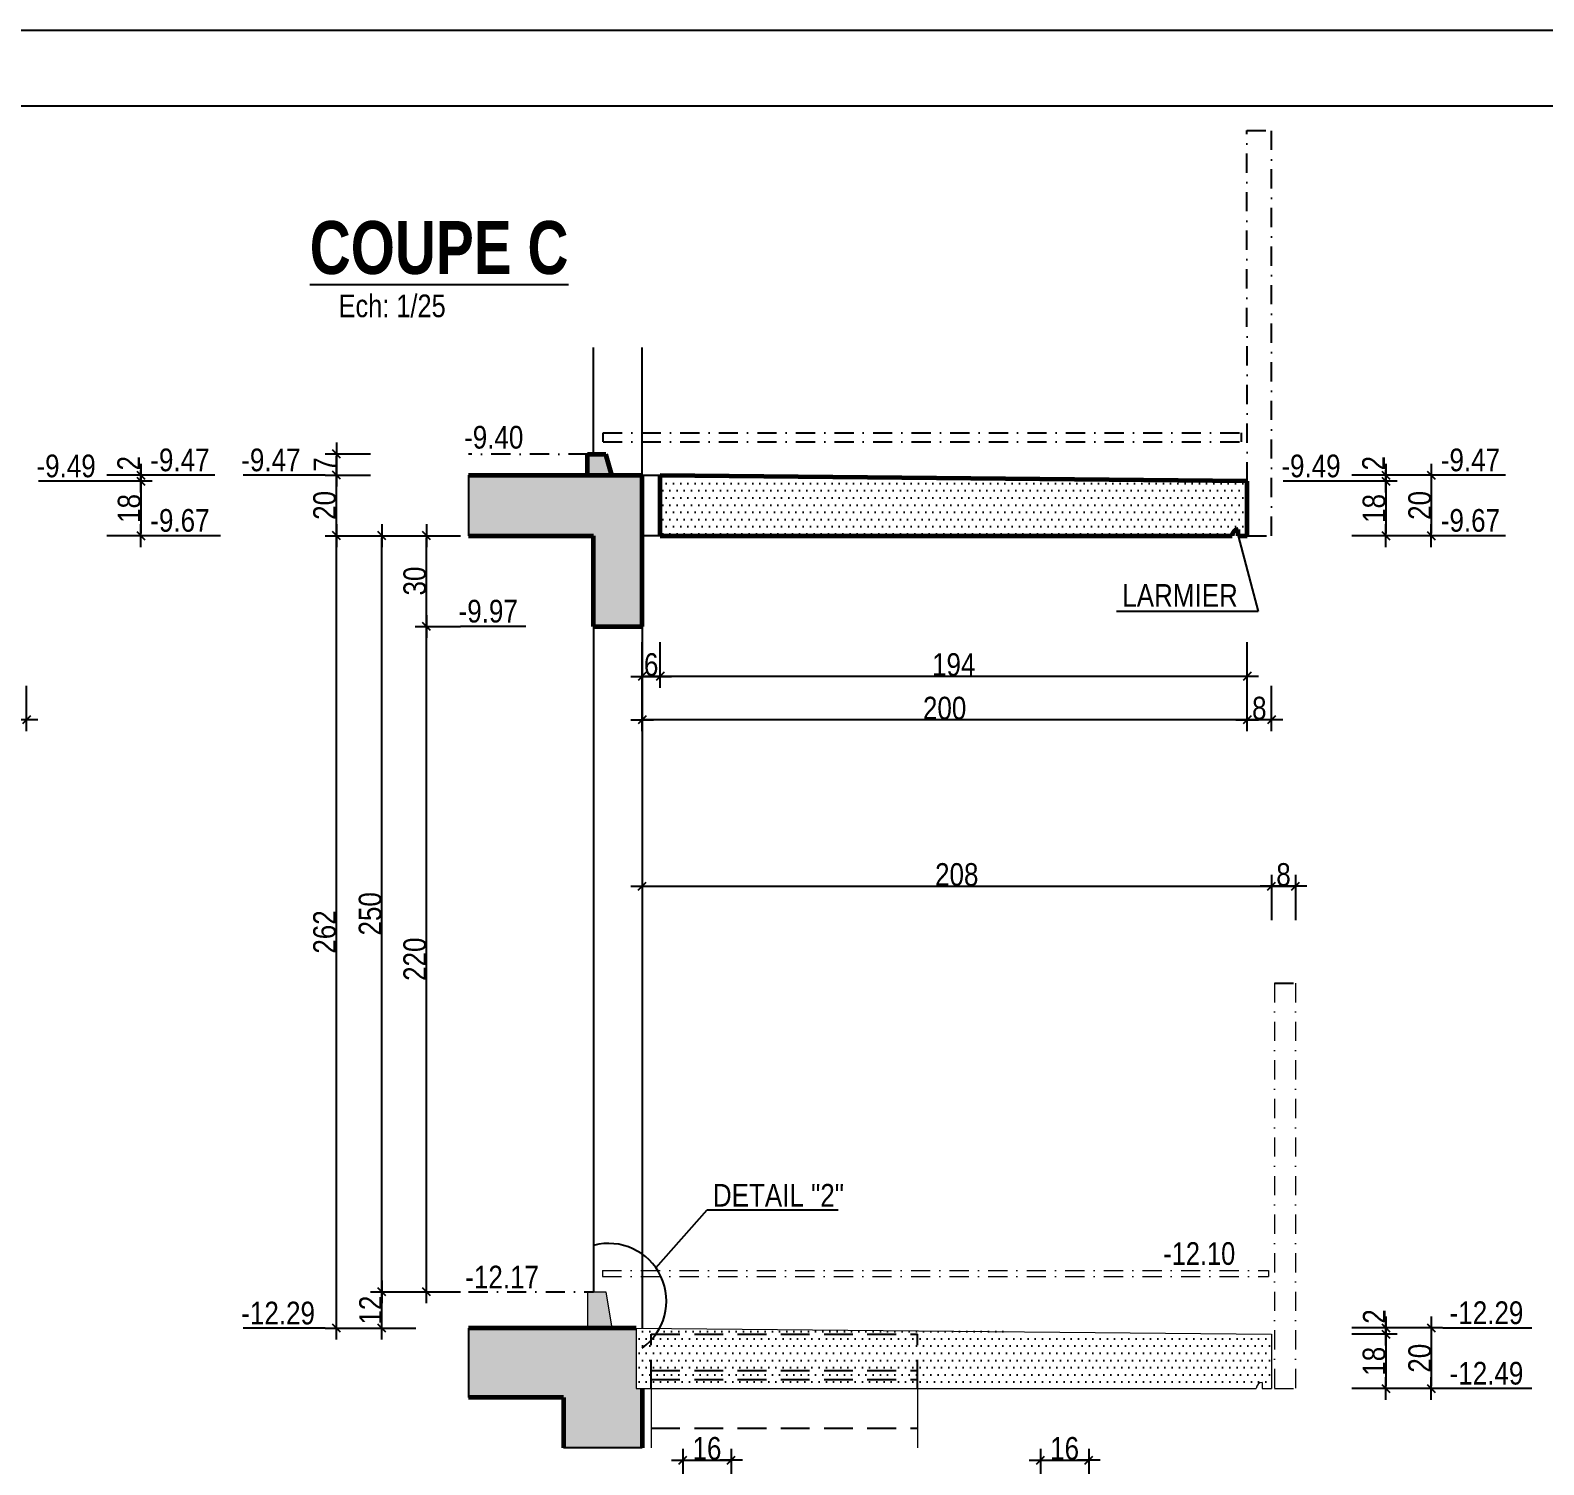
# Model space of a CAD drawing. Header units: millimetres. Extents: x 0 to 26991, y -21919 to -4.
# Drawn here: x 25078 to 26079, y -18667 to -17719 of the extents above; entities that cross this region are included whole.
import ezdxf
from ezdxf.enums import TextEntityAlignment as Align

# ---------------------------------------------------------------- set-up
doc = ezdxf.new("R2010")
doc.units = ezdxf.units.MM
doc.linetypes.add('CACHEX2', pattern=[19.05, 12.7, -6.35])
doc.linetypes.add('TIRETPTX2', pattern=[50.8, 25.4, -12.7, 0, -12.7])
for name, color, linetype in [('01_cote_gen', 4, 'Continuous'), ('01_linteaux', 2, 'Continuous'), ('01_poch_BN', 9, 'Continuous'), ('01_poch_murs', 253, 'Continuous'), ('01_texte', 230, 'Continuous'), ('AA_COTES', 2, 'Continuous')]:
    doc.layers.add(name, color=color, linetype=linetype)
doc.layers.add('01_murs_coup', color=5, linetype='Continuous', lineweight=60)
doc.layers.add('01_tram_axes', color=2, linetype='TIRETPTX2', lineweight=9)
doc.styles.add('ARIAL NA', font='ARIALN.TTF')
doc.styles.add('impact', font='impact.ttf')
doc.styles.add('MATTE_TXT', font='arial.ttf')
doc.styles.add('STYLE2', font='ARIALN.TTF')
doc.dimstyles.new('JB25', dxfattribs={"dimscale": 0.1, "dimtxt": 150, "dimasz": 15, "dimexe": 0.1, "dimexo": 0.1, "dimgap": 0.09, "dimtad": 1, "dimdec": 1, "dimlfac": 0.5, "dimdsep": 46, "dimtxsty": 'STYLE2', "dimblk1": 'BOND_G', "dimblk2": 'BOND_D', "dimsah": 1, "dimcen": 1.5, "dimdle": 0.01, "dimse1": 1, "dimse2": 1, "dimclrd": 4, "dimclre": 2, "dimclrt": 6, "dimazin": 2, "dimtfac": 2.333333, "dimtdec": 1, "dimtix": 1, "dimtmove": 2, "dimatfit": 3, "dimldrblk": 'BOND_G', "dimfxl": 1, "dimtolj": 1, "dimtzin": 0, "dimarcsym": 0})

# ---------------------------------------------------------------- blocks, each defined once
blk = doc.blocks.new('BOND_G')
at = {"layer": 'AA_COTES', "color": 0}
for p, q in [((0, -5), (0, 15)), ((5, 0), (-5, 0)), ((1.77, 1.77), (-1.77, -1.77))]:
    blk.add_line(p, q, dxfattribs=at)
blk = doc.blocks.new('BOND_D')
at = {"layer": 'AA_COTES', "color": 0}
for p, q in [((5, 0), (-5, 0)), ((-1.77, -1.77), (1.77, 1.77)), ((0, 5), (0, -15))]:
    blk.add_line(p, q, dxfattribs=at)
blk = doc.blocks.new('*D3272')
at = {"layer": '01_cote_gen', "color": 4, "lineweight": -2, "transparency": 16777216}
blk.add_line((25151.3, -18014.6), (25151.3, -18015.6), dxfattribs=at)
at = {"layer": 'Defpoints', "color": 0, "transparency": 16777216}
for p in [(24678.6, -18013.1), (25087.4, -18017.1), (25151.3, -18017.1)]:
    blk.add_point(p, dxfattribs=at)
at = {"layer": '01_cote_gen', "color": 4, "lineweight": -2, "transparency": 16777216, "xscale": 1.5, "yscale": 1.5, "zscale": 1.5}
for name, p, rotation in [('BOND_G', (25151.3, -18013.1), 90), ('BOND_D', (25151.3, -18017.1), 270)]:
    blk.add_blockref(name, p, dxfattribs=dict(at, rotation=rotation))
at = {"layer": '01_cote_gen', "color": 6, "transparency": 16777216, "insert": (25143.2, -18005.2), "char_height": 15, "attachment_point": 5, "rotation": 90, "style": 'STYLE2'}
blk.add_mtext('\\A1;2', dxfattribs=at)
blk = doc.blocks.new('*D3273')
at = {"layer": '01_cote_gen', "color": 4, "lineweight": -2, "transparency": 16777216}
blk.add_line((25151.3, -18018.6), (25151.3, -18051.6), dxfattribs=at)
at = {"layer": 'Defpoints', "color": 0, "transparency": 16777216}
for p in [(25087.4, -18017.1), (25086.6, -18053.1), (25151.3, -18053.1)]:
    blk.add_point(p, dxfattribs=at)
at = {"layer": '01_cote_gen', "color": 4, "lineweight": -2, "transparency": 16777216, "xscale": 1.5, "yscale": 1.5, "zscale": 1.5}
for name, p, rotation in [('BOND_G', (25151.3, -18017.1), 90), ('BOND_D', (25151.3, -18053.1), 270)]:
    blk.add_blockref(name, p, dxfattribs=dict(at, rotation=rotation))
at = {"layer": '01_cote_gen', "color": 6, "transparency": 16777216, "insert": (25143.6, -18035.1), "char_height": 15, "attachment_point": 5, "rotation": 90, "style": 'STYLE2'}
blk.add_mtext('\\A1;18', dxfattribs=at)
blk = doc.blocks.new('*D3283')
at = {"layer": '01_cote_gen', "color": 4, "lineweight": -2, "transparency": 16777216}
blk.add_line((25280.5, -18575.6), (25280.5, -18054.6), dxfattribs=at)
at = {"layer": 'Defpoints', "color": 0, "transparency": 16777216}
for p in [(25280.5, -18053.1), (25368.2, -18053.1, 10), (25368.2, -18577.1)]:
    blk.add_point(p, dxfattribs=at)
at = {"layer": '01_cote_gen', "color": 4, "lineweight": -2, "transparency": 16777216, "xscale": 1.5, "yscale": 1.5, "zscale": 1.5}
for name, p, rotation in [('BOND_D', (25280.5, -18053.1), 90), ('BOND_G', (25280.5, -18577.1), 270)]:
    blk.add_blockref(name, p, dxfattribs=dict(at, rotation=rotation))
at = {"layer": '01_cote_gen', "color": 6, "transparency": 16777216, "insert": (25272.8, -18315.1), "char_height": 15, "attachment_point": 5, "rotation": 90, "style": 'STYLE2'}
blk.add_mtext('\\A1;262', dxfattribs=at)
blk = doc.blocks.new('*D3284')
at = {"layer": '01_cote_gen', "color": 4, "lineweight": -2, "transparency": 16777216}
blk.add_line((25310.6, -18575.6), (25310.6, -18554.6), dxfattribs=at)
at = {"layer": 'Defpoints', "color": 0, "transparency": 16777216}
for p in [(25310.6, -18553.1), (25402.8, -18553.1), (25402.8, -18577.1)]:
    blk.add_point(p, dxfattribs=at)
at = {"layer": '01_cote_gen', "color": 4, "lineweight": -2, "transparency": 16777216, "xscale": 1.5, "yscale": 1.5, "zscale": 1.5}
for name, p, rotation in [('BOND_D', (25310.6, -18553.1), 90), ('BOND_G', (25310.6, -18577.1), 270)]:
    blk.add_blockref(name, p, dxfattribs=dict(at, rotation=rotation))
at = {"layer": '01_cote_gen', "color": 6, "transparency": 16777216, "insert": (25303.1, -18565.1), "char_height": 15, "attachment_point": 5, "rotation": 90, "style": 'STYLE2'}
blk.add_mtext('\\A1;12', dxfattribs=at)
blk = doc.blocks.new('*D3285')
at = {"layer": '01_cote_gen', "color": 4, "lineweight": -2, "transparency": 16777216}
blk.add_line((25310.6, -18551.6), (25310.6, -18054.6), dxfattribs=at)
at = {"layer": 'Defpoints', "color": 0, "transparency": 16777216}
for p in [(25310.6, -18053.1), (25393.3, -18053.1, 10), (25333.1, -18553.1)]:
    blk.add_point(p, dxfattribs=at)
at = {"layer": '01_cote_gen', "color": 4, "lineweight": -2, "transparency": 16777216, "xscale": 1.5, "yscale": 1.5, "zscale": 1.5}
for name, p, rotation in [('BOND_D', (25310.6, -18053.1), 90), ('BOND_G', (25310.6, -18553.1), 270)]:
    blk.add_blockref(name, p, dxfattribs=dict(at, rotation=rotation))
at = {"layer": '01_cote_gen', "color": 6, "transparency": 16777216, "insert": (25302.9, -18303.1), "char_height": 15, "attachment_point": 5, "rotation": 90, "style": 'STYLE2'}
blk.add_mtext('\\A1;250', dxfattribs=at)
blk = doc.blocks.new('*D3286')
at = {"layer": '01_cote_gen', "color": 4, "lineweight": -2, "transparency": 16777216}
blk.add_line((25280.5, -18051.6), (25280.5, -18014.6), dxfattribs=at)
at = {"layer": 'Defpoints', "color": 0, "transparency": 16777216}
for p in [(25280.5, -18013.1), (25406.3, -18013.1, 10), (25406.3, -18053.1, 10)]:
    blk.add_point(p, dxfattribs=at)
at = {"layer": '01_cote_gen', "color": 4, "lineweight": -2, "transparency": 16777216, "xscale": 1.5, "yscale": 1.5, "zscale": 1.5}
for name, p, rotation in [('BOND_D', (25280.5, -18013.1), 90), ('BOND_G', (25280.5, -18053.1), 270)]:
    blk.add_blockref(name, p, dxfattribs=dict(at, rotation=rotation))
at = {"layer": '01_cote_gen', "color": 6, "transparency": 16777216, "insert": (25272.8, -18033.1), "char_height": 15, "attachment_point": 5, "rotation": 90, "style": 'STYLE2'}
blk.add_mtext('\\A1;20', dxfattribs=at)
blk = doc.blocks.new('*D3287')
at = {"layer": '01_cote_gen', "color": 4, "lineweight": -2, "transparency": 16777216}
blk.add_line((25280.5, -18011.6), (25280.5, -18000.6), dxfattribs=at)
at = {"layer": 'Defpoints', "color": 0, "transparency": 16777216}
for p in [(25280.5, -17999.1), (25391.3, -17999.1), (25391.3, -18013.1, 10)]:
    blk.add_point(p, dxfattribs=at)
at = {"layer": '01_cote_gen', "color": 4, "lineweight": -2, "transparency": 16777216, "xscale": 1.5, "yscale": 1.5, "zscale": 1.5}
for name, p, rotation in [('BOND_D', (25280.5, -17999.1), 90), ('BOND_G', (25280.5, -18013.1), 270)]:
    blk.add_blockref(name, p, dxfattribs=dict(at, rotation=rotation))
at = {"layer": '01_cote_gen', "color": 6, "transparency": 16777216, "insert": (25273, -18006.1), "char_height": 15, "attachment_point": 5, "rotation": 90, "style": 'STYLE2'}
blk.add_mtext('\\A1;7', dxfattribs=at)
blk = doc.blocks.new('*D3288')
at = {"layer": '01_cote_gen', "color": 4, "lineweight": -2, "transparency": 16777216}
blk.add_line((25974.2, -18014.6), (25974.2, -18015.6), dxfattribs=at)
at = {"layer": 'Defpoints', "color": 0, "transparency": 16777216}
for p in [(25501.5, -18013.1), (25910.3, -18017.1), (25974.2, -18017.1)]:
    blk.add_point(p, dxfattribs=at)
at = {"layer": '01_cote_gen', "color": 4, "lineweight": -2, "transparency": 16777216, "xscale": 1.5, "yscale": 1.5, "zscale": 1.5}
for name, p, rotation in [('BOND_G', (25974.2, -18013.1), 90), ('BOND_D', (25974.2, -18017.1), 270)]:
    blk.add_blockref(name, p, dxfattribs=dict(at, rotation=rotation))
at = {"layer": '01_cote_gen', "color": 6, "transparency": 16777216, "insert": (25966.1, -18005.2), "char_height": 15, "attachment_point": 5, "rotation": 90, "style": 'STYLE2'}
blk.add_mtext('\\A1;2', dxfattribs=at)
blk = doc.blocks.new('*D3289')
at = {"layer": '01_cote_gen', "color": 4, "lineweight": -2, "transparency": 16777216}
blk.add_line((25974.2, -18018.6), (25974.2, -18051.6), dxfattribs=at)
at = {"layer": 'Defpoints', "color": 0, "transparency": 16777216}
for p in [(25910.3, -18017.1), (25909.5, -18053.1), (25974.2, -18053.1)]:
    blk.add_point(p, dxfattribs=at)
at = {"layer": '01_cote_gen', "color": 4, "lineweight": -2, "transparency": 16777216, "xscale": 1.5, "yscale": 1.5, "zscale": 1.5}
for name, p, rotation in [('BOND_G', (25974.2, -18017.1), 90), ('BOND_D', (25974.2, -18053.1), 270)]:
    blk.add_blockref(name, p, dxfattribs=dict(at, rotation=rotation))
at = {"layer": '01_cote_gen', "color": 6, "transparency": 16777216, "insert": (25966.5, -18035.1), "char_height": 15, "attachment_point": 5, "rotation": 90, "style": 'STYLE2'}
blk.add_mtext('\\A1;18', dxfattribs=at)
blk = doc.blocks.new('*D3290')
at = {"layer": '01_cote_gen', "color": 4, "lineweight": -2, "transparency": 16777216}
blk.add_line((25340, -18551.6), (25340, -18114.6), dxfattribs=at)
at = {"layer": 'Defpoints', "color": 0, "transparency": 16777216}
for p in [(25340, -18113.1), (25482.6, -18113.1), (25333.1, -18553.1)]:
    blk.add_point(p, dxfattribs=at)
at = {"layer": '01_cote_gen', "color": 4, "lineweight": -2, "transparency": 16777216, "xscale": 1.5, "yscale": 1.5, "zscale": 1.5}
for name, p, rotation in [('BOND_D', (25340, -18113.1), 90), ('BOND_G', (25340, -18553.1), 270)]:
    blk.add_blockref(name, p, dxfattribs=dict(at, rotation=rotation))
at = {"layer": '01_cote_gen', "color": 6, "transparency": 16777216, "insert": (25332.4, -18333.1), "char_height": 15, "attachment_point": 5, "rotation": 90, "style": 'STYLE2'}
blk.add_mtext('\\A1;220', dxfattribs=at)
blk = doc.blocks.new('*D3291')
at = {"layer": '01_cote_gen', "color": 4, "lineweight": -2, "transparency": 16777216}
blk.add_line((25340, -18111.6), (25340, -18054.6), dxfattribs=at)
at = {"layer": 'Defpoints', "color": 0, "transparency": 16777216}
for p in [(25340, -18053.1), (25367.9, -18053.1, 10), (25362.5, -18113.1)]:
    blk.add_point(p, dxfattribs=at)
at = {"layer": '01_cote_gen', "color": 4, "lineweight": -2, "transparency": 16777216, "xscale": 1.5, "yscale": 1.5, "zscale": 1.5}
for name, p, rotation in [('BOND_D', (25340, -18053.1), 90), ('BOND_G', (25340, -18113.1), 270)]:
    blk.add_blockref(name, p, dxfattribs=dict(at, rotation=rotation))
at = {"layer": '01_cote_gen', "color": 6, "transparency": 16777216, "insert": (25332.4, -18083.1), "char_height": 15, "attachment_point": 5, "rotation": 90, "style": 'STYLE2'}
blk.add_mtext('\\A1;30', dxfattribs=at)
blk = doc.blocks.new('*D3293')
at = {"layer": '01_cote_gen', "color": 4, "lineweight": -2, "transparency": 16777216}
blk.add_line((25974.2, -18582.4), (25974.2, -18615.4), dxfattribs=at)
at = {"layer": 'Defpoints', "color": 0, "transparency": 16777216}
for p in [(25909.8, -18580.9), (25909.8, -18616.9), (25974.2, -18616.9)]:
    blk.add_point(p, dxfattribs=at)
at = {"layer": '01_cote_gen', "color": 4, "lineweight": -2, "transparency": 16777216, "xscale": 1.5, "yscale": 1.5, "zscale": 1.5}
for name, p, rotation in [('BOND_G', (25974.2, -18580.9), 90), ('BOND_D', (25974.2, -18616.9), 270)]:
    blk.add_blockref(name, p, dxfattribs=dict(at, rotation=rotation))
at = {"layer": '01_cote_gen', "color": 6, "lineweight": 0, "transparency": 16777216, "insert": (25966.5, -18598.9), "char_height": 15, "attachment_point": 5, "rotation": 90, "style": 'STYLE2'}
blk.add_mtext('\\A1;18', dxfattribs=at)
blk = doc.blocks.new('*D3294')
at = {"layer": '01_cote_gen', "color": 4, "lineweight": -2, "transparency": 16777216}
blk.add_line((25974.2, -18578.4), (25974.2, -18579.4), dxfattribs=at)
at = {"layer": 'Defpoints', "color": 0, "transparency": 16777216}
for p in [(25489.8, -18576.9), (25909.8, -18580.9), (25974.2, -18580.9)]:
    blk.add_point(p, dxfattribs=at)
at = {"layer": '01_cote_gen', "color": 4, "lineweight": -2, "transparency": 16777216, "xscale": 1.5, "yscale": 1.5, "zscale": 1.5}
for name, p, rotation in [('BOND_G', (25974.2, -18576.9), 90), ('BOND_D', (25974.2, -18580.9), 270)]:
    blk.add_blockref(name, p, dxfattribs=dict(at, rotation=rotation))
at = {"layer": '01_cote_gen', "color": 6, "lineweight": 0, "transparency": 16777216, "insert": (25966.6, -18569.3), "char_height": 15, "attachment_point": 5, "rotation": 90, "style": 'STYLE2'}
blk.add_mtext('\\A1;2', dxfattribs=at)
blk = doc.blocks.new('*D3292')
at = {"layer": '01_cote_gen', "color": 4, "lineweight": -2, "transparency": 16777216}
blk.add_line((26004.3, -18578.4), (26004.3, -18615.4), dxfattribs=at)
at = {"layer": 'Defpoints', "color": 0, "transparency": 16777216}
for p in [(25981.7, -18576.9), (25981.7, -18616.9), (26004.3, -18616.9)]:
    blk.add_point(p, dxfattribs=at)
at = {"layer": '01_cote_gen', "color": 4, "lineweight": -2, "transparency": 16777216, "xscale": 1.5, "yscale": 1.5, "zscale": 1.5}
for name, p, rotation in [('BOND_G', (26004.3, -18576.9), 90), ('BOND_D', (26004.3, -18616.9), 270)]:
    blk.add_blockref(name, p, dxfattribs=dict(at, rotation=rotation))
at = {"layer": '01_cote_gen', "color": 6, "lineweight": 0, "transparency": 16777216, "insert": (25996.7, -18596.9), "char_height": 15, "attachment_point": 5, "rotation": 90, "style": 'STYLE2'}
blk.add_mtext('\\A1;20', dxfattribs=at)
blk = doc.blocks.new('*D3295')
at = {"layer": '01_cote_gen', "color": 4, "lineweight": -2, "transparency": 16777216}
blk.add_line((26004.3, -18014.6), (26004.3, -18051.6), dxfattribs=at)
at = {"layer": 'Defpoints', "color": 0, "transparency": 16777216}
for p in [(25981.7, -18013.1), (25981.7, -18053.1), (26004.3, -18053.1)]:
    blk.add_point(p, dxfattribs=at)
at = {"layer": '01_cote_gen', "color": 4, "lineweight": -2, "transparency": 16777216, "xscale": 1.5, "yscale": 1.5, "zscale": 1.5}
for name, p, rotation in [('BOND_G', (26004.3, -18013.1), 90), ('BOND_D', (26004.3, -18053.1), 270)]:
    blk.add_blockref(name, p, dxfattribs=dict(at, rotation=rotation))
at = {"layer": '01_cote_gen', "color": 6, "transparency": 16777216, "insert": (25996.7, -18033.1), "char_height": 15, "attachment_point": 5, "rotation": 90, "style": 'STYLE2'}
blk.add_mtext('\\A1;20', dxfattribs=at)
blk = doc.blocks.new('*D3309')
at = {"layer": '01_cote_gen', "color": 4, "lineweight": -2, "transparency": 16777216}
blk.add_line((25484.1, -18284.9), (25897.1, -18284.9), dxfattribs=at)
at = {"layer": 'Defpoints', "color": 0, "transparency": 16777216}
for p in [(25898.6, -18284.9), (25482.6, -18345), (25898.6, -18580.9)]:
    blk.add_point(p, dxfattribs=at)
at = {"layer": '01_cote_gen', "color": 4, "lineweight": -2, "transparency": 16777216, "xscale": 1.5, "yscale": 1.5, "zscale": 1.5, "rotation": 180}
blk.add_blockref('BOND_G', (25482.6, -18284.9), dxfattribs=at)
at = {"layer": '01_cote_gen', "color": 4, "lineweight": -2, "transparency": 16777216, "xscale": 1.5, "yscale": 1.5, "zscale": 1.5}
blk.add_blockref('BOND_D', (25898.6, -18284.9), dxfattribs=at)
at = {"layer": '01_cote_gen', "color": 6, "transparency": 16777216, "insert": (25690.6, -18277.2), "char_height": 15, "attachment_point": 5, "style": 'STYLE2'}
blk.add_mtext('\\A1;208', dxfattribs=at)
blk = doc.blocks.new('*D3310')
at = {"layer": '01_cote_gen', "color": 4, "lineweight": -2, "transparency": 16777216}
blk.add_line((25900.1, -18284.9), (25913.1, -18284.9), dxfattribs=at)
at = {"layer": 'Defpoints', "color": 0, "transparency": 16777216}
for p in [(25914.6, -18284.9), (25898.6, -18307.4), (25914.6, -18348.9)]:
    blk.add_point(p, dxfattribs=at)
at = {"layer": '01_cote_gen', "color": 4, "lineweight": -2, "transparency": 16777216, "xscale": 1.5, "yscale": 1.5, "zscale": 1.5, "rotation": 180}
blk.add_blockref('BOND_G', (25898.6, -18284.9), dxfattribs=at)
at = {"layer": '01_cote_gen', "color": 4, "lineweight": -2, "transparency": 16777216, "xscale": 1.5, "yscale": 1.5, "zscale": 1.5}
blk.add_blockref('BOND_D', (25914.6, -18284.9), dxfattribs=at)
at = {"layer": '01_cote_gen', "color": 6, "transparency": 16777216, "insert": (25906.6, -18277.2), "char_height": 15, "attachment_point": 5, "style": 'STYLE2'}
blk.add_mtext('\\A1;8', dxfattribs=at)
blk = doc.blocks.new('*D3381')
at = {"layer": '01_cote_gen', "color": 4, "lineweight": -2, "ltscale": 0.1, "transparency": 16777216}
blk.add_line((25511, -18664.3), (25540, -18664.3), dxfattribs=at)
at = {"layer": 'Defpoints', "color": 0, "ltscale": 0.1, "transparency": 16777216}
for p in [(25541.5, -18664.3), (25509.5, -18714.5), (25541.5, -18710.5)]:
    blk.add_point(p, dxfattribs=at)
at = {"layer": '01_cote_gen', "color": 4, "lineweight": -2, "ltscale": 0.1, "transparency": 16777216, "xscale": 1.5, "yscale": 1.5, "zscale": 1.5, "rotation": 180}
blk.add_blockref('BOND_G', (25509.5, -18664.3), dxfattribs=at)
at = {"layer": '01_cote_gen', "color": 4, "lineweight": -2, "ltscale": 0.1, "transparency": 16777216, "xscale": 1.5, "yscale": 1.5, "zscale": 1.5}
blk.add_blockref('BOND_D', (25541.5, -18664.3), dxfattribs=at)
at = {"layer": '01_cote_gen', "color": 6, "ltscale": 0.1, "transparency": 16777216, "insert": (25525.5, -18656.6), "char_height": 15, "attachment_point": 5, "style": 'STYLE2'}
blk.add_mtext('\\A1;16', dxfattribs=at)
blk = doc.blocks.new('*D3385')
at = {"layer": '01_cote_gen', "color": 4, "lineweight": -2, "ltscale": 0.1, "transparency": 16777216}
blk.add_line((25747.4, -18664.3), (25776.4, -18664.3), dxfattribs=at)
at = {"layer": 'Defpoints', "color": 0, "ltscale": 0.1, "transparency": 16777216}
for p in [(25777.9, -18664.3), (25745.9, -18696.4), (25777.9, -18700.4)]:
    blk.add_point(p, dxfattribs=at)
at = {"layer": '01_cote_gen', "color": 4, "lineweight": -2, "ltscale": 0.1, "transparency": 16777216, "xscale": 1.5, "yscale": 1.5, "zscale": 1.5, "rotation": 180}
blk.add_blockref('BOND_G', (25745.9, -18664.3), dxfattribs=at)
at = {"layer": '01_cote_gen', "color": 4, "lineweight": -2, "ltscale": 0.1, "transparency": 16777216, "xscale": 1.5, "yscale": 1.5, "zscale": 1.5}
blk.add_blockref('BOND_D', (25777.9, -18664.3), dxfattribs=at)
at = {"layer": '01_cote_gen', "color": 6, "ltscale": 0.1, "transparency": 16777216, "insert": (25761.9, -18656.6), "char_height": 15, "attachment_point": 5, "style": 'STYLE2'}
blk.add_mtext('\\A1;16', dxfattribs=at)
blk = doc.blocks.new('*D3599')
at = {"layer": '01_cote_gen', "color": 4, "lineweight": -2, "transparency": 16777216}
blk.add_line((25074.2, -18174.9), (25061.2, -18174.9), dxfattribs=at)
at = {"layer": 'Defpoints', "color": 0, "transparency": 16777216}
for p in [(25059.7, -18056.7), (25075.7, -18056.7), (25059.7, -18174.9)]:
    blk.add_point(p, dxfattribs=at)
at = {"layer": '01_cote_gen', "color": 4, "lineweight": -2, "transparency": 16777216, "xscale": 1.5, "yscale": 1.5, "zscale": 1.5, "rotation": 180}
blk.add_blockref('BOND_D', (25059.7, -18174.9), dxfattribs=at)
at = {"layer": '01_cote_gen', "color": 4, "lineweight": -2, "transparency": 16777216, "xscale": 1.5, "yscale": 1.5, "zscale": 1.5}
blk.add_blockref('BOND_G', (25075.7, -18174.9), dxfattribs=at)
at = {"layer": '01_cote_gen', "color": 6, "transparency": 16777216, "insert": (25067.7, -18167.2), "char_height": 15, "attachment_point": 5, "style": 'STYLE2'}
blk.add_mtext('\\A1;8', dxfattribs=at)
blk = doc.blocks.new('*D3603')
at = {"layer": '01_cote_gen', "color": 4, "lineweight": -2, "transparency": 16777216}
blk.add_line((25897.1, -18174.9), (25884.1, -18174.9), dxfattribs=at)
at = {"layer": 'Defpoints', "color": 0, "transparency": 16777216}
for p in [(25882.6, -18056.7), (25898.6, -18056.7), (25882.6, -18174.9)]:
    blk.add_point(p, dxfattribs=at)
at = {"layer": '01_cote_gen', "color": 4, "lineweight": -2, "transparency": 16777216, "xscale": 1.5, "yscale": 1.5, "zscale": 1.5, "rotation": 180}
blk.add_blockref('BOND_D', (25882.6, -18174.9), dxfattribs=at)
at = {"layer": '01_cote_gen', "color": 4, "lineweight": -2, "transparency": 16777216, "xscale": 1.5, "yscale": 1.5, "zscale": 1.5}
blk.add_blockref('BOND_G', (25898.6, -18174.9), dxfattribs=at)
at = {"layer": '01_cote_gen', "color": 6, "transparency": 16777216, "insert": (25890.6, -18167.2), "char_height": 15, "attachment_point": 5, "style": 'STYLE2'}
blk.add_mtext('\\A1;8', dxfattribs=at)
blk = doc.blocks.new('*D3606')
at = {"layer": '01_cote_gen', "color": 4, "lineweight": -2, "transparency": 16777216}
blk.add_line((25881.1, -18146.1), (25496.1, -18146.1), dxfattribs=at)
at = {"layer": 'Defpoints', "color": 0, "transparency": 16777216}
for p in [(25882.6, -18035.1), (25494.6, -18053.1), (25494.6, -18146.1)]:
    blk.add_point(p, dxfattribs=at)
at = {"layer": '01_cote_gen', "color": 4, "lineweight": -2, "transparency": 16777216, "xscale": 1.5, "yscale": 1.5, "zscale": 1.5, "rotation": 180}
blk.add_blockref('BOND_D', (25494.6, -18146.1), dxfattribs=at)
at = {"layer": '01_cote_gen', "color": 4, "lineweight": -2, "transparency": 16777216, "xscale": 1.5, "yscale": 1.5, "zscale": 1.5}
blk.add_blockref('BOND_G', (25882.6, -18146.1), dxfattribs=at)
at = {"layer": '01_cote_gen', "color": 6, "transparency": 16777216, "insert": (25688.6, -18138.4), "char_height": 15, "attachment_point": 5, "style": 'STYLE2'}
blk.add_mtext('\\A1;194', dxfattribs=at)
blk = doc.blocks.new('*D3604')
at = {"layer": '01_cote_gen', "color": 4, "lineweight": -2, "ltscale": 0.5, "transparency": 16777216}
blk.add_line((25493.1, -18146.1), (25484.1, -18146.1), dxfattribs=at)
at = {"layer": 'Defpoints', "color": 0, "ltscale": 0.5, "transparency": 16777216}
for p in [(25494.6, -18109), (25482.6, -18122.9), (25482.6, -18146.1)]:
    blk.add_point(p, dxfattribs=at)
at = {"layer": '01_cote_gen', "color": 4, "lineweight": -2, "ltscale": 0.5, "transparency": 16777216, "xscale": 1.5, "yscale": 1.5, "zscale": 1.5, "rotation": 180}
blk.add_blockref('BOND_D', (25482.6, -18146.1), dxfattribs=at)
at = {"layer": '01_cote_gen', "color": 4, "lineweight": -2, "ltscale": 0.5, "transparency": 16777216, "xscale": 1.5, "yscale": 1.5, "zscale": 1.5}
blk.add_blockref('BOND_G', (25494.6, -18146.1), dxfattribs=at)
at = {"layer": '01_cote_gen', "color": 6, "ltscale": 0.5, "transparency": 16777216, "insert": (25488.6, -18138.4), "char_height": 15, "attachment_point": 5, "style": 'STYLE2'}
blk.add_mtext('\\A1;6', dxfattribs=at)
blk = doc.blocks.new('*D3605')
at = {"layer": '01_cote_gen', "color": 4, "lineweight": -2, "transparency": 16777216}
blk.add_line((25881.1, -18174.9), (25484.1, -18174.9), dxfattribs=at)
at = {"layer": 'Defpoints', "color": 0, "transparency": 16777216}
for p in [(25882.6, -18153.6), (25482.6, -18171.4), (25482.6, -18174.9)]:
    blk.add_point(p, dxfattribs=at)
at = {"layer": '01_cote_gen', "color": 4, "lineweight": -2, "transparency": 16777216, "xscale": 1.5, "yscale": 1.5, "zscale": 1.5, "rotation": 180}
blk.add_blockref('BOND_D', (25482.6, -18174.9), dxfattribs=at)
at = {"layer": '01_cote_gen', "color": 4, "lineweight": -2, "transparency": 16777216, "xscale": 1.5, "yscale": 1.5, "zscale": 1.5}
blk.add_blockref('BOND_G', (25882.6, -18174.9), dxfattribs=at)
at = {"layer": '01_cote_gen', "color": 6, "transparency": 16777216, "insert": (25682.6, -18167.2), "char_height": 15, "attachment_point": 5, "style": 'STYLE2'}
blk.add_mtext('\\A1;200', dxfattribs=at)

msp = doc.modelspace()

# ---------------------------------------------------------------- hatches: boundary and pattern name
at = {"layer": '01_poch_BN', "ltscale": 0.1}
h = msp.add_hatch(color=256, dxfattribs=at)
h.dxf.hatch_style = 1
h.paths.add_polyline_path([(25482.58, -18013.13), (25367.88, -18013.13), (25367.88, -18053.13), (25450.58, -18053.13), (25450.58, -18113.13), (25482.58, -18113.13)])
h.paths.add_polyline_path([(25458.58, -17999.13), (25446.58, -17999.13), (25446.58, -18013.13), (25462.58, -18013.13)])
h.paths.add_polyline_path([(25458.58, -18552.92), (25446.58, -18552.92), (25446.58, -18576.92), (25462.58, -18576.92)])
h.paths.add_polyline_path([(25478.58, -18576.92), (25367.88, -18576.92), (25367.88, -18622.92), (25430.58, -18622.92), (25430.58, -18656.03), (25482.58, -18656.03), (25482.58, -18616.92), (25478.58, -18616.92)])
at = {"layer": '01_poch_murs'}
h = msp.add_hatch(dxfattribs=at)
h.set_pattern_fill('DOTS', color=256, scale=3)
h.set_pattern_definition([(0, (8722.7, 3198.3706), (2.38125, 4.7625), [0, -4.7625])])
h.paths.add_polyline_path([(25882.58, -18017.12), (25882.58, -18017.11), (25494.58, -18013.25), (25494.58, -18053.13), (25872.58, -18053.11, -0.4142359), (25876.58, -18049.11), (25876.58, -18053.11), (25882.58, -18053.11)])
at = {"layer": '01_poch_murs', "ltscale": 5}
h = msp.add_hatch(dxfattribs=at)
h.set_pattern_fill('DOTS', color=256, scale=3)
h.set_pattern_definition([(0, (1665.7064, 4728.4226), (2.38125, 4.7625), [0, -4.7625])])
edge = h.paths.add_edge_path()
edge.add_line((25898.58, -18580.92), (25478.58, -18576.92))
edge.add_line((25478.58, -18576.92), (25478.58, -18616.92))
edge.add_line((25478.58, -18616.92), (25872.58, -18616.92))
edge.add_arc((25876.58, -18616.92), 4, 90, 180, ccw=False)
edge.add_line((25876.58, -18612.92), (25876.58, -18616.92))
edge.add_line((25876.58, -18616.92), (25898.58, -18616.92))
edge.add_line((25898.58, -18616.92), (25898.58, -18580.92))

# ---------------------------------------------------------------- linework, layer by layer
at = {"layer": '01_cote_gen', "ltscale": 0.1}
msp.add_line((21050.52, -17718.97), (26990.52, -17718.97), dxfattribs=at)
at = {"layer": '01_cote_gen', "color": 5, "ltscale": 0.1}
msp.add_line((21100.52, -17768.97), (26940.52, -17768.97), dxfattribs=at)
at = {"layer": '01_linteaux', "linetype": 'TIRETPTX2', "ltscale": 0.5}
for p, q in [((25882.31, -17785.13), (25898.58, -17785.13)), ((25882.58, -18017.12), (25882.31, -17785.13)), ((25898.58, -18053.11), (25898.58, -17785.13)), ((25456.79, -17985.13), (25878.9, -17985.13)), ((25456.79, -17991.13, 9.99), (25456.79, -17985.13)), ((25878.91, -17991.13), (25878.9, -17985.13)), ((25456.79, -17991.13, 9.99), (25878.91, -17991.13, 9.99)), ((25446.58, -17999.13), (25367.88, -17999.13, 9.99)), ((25882.58, -18053.11), (25898.58, -18053.11)), ((25900.58, -18348.94), (25914.58, -18348.94)), ((25367.88, -18552.92), (25450.58, -18552.92))]:
    msp.add_line(p, q, dxfattribs=at)
at = {"layer": '01_linteaux'}
for p, q in [((25450.58, -17999.13), (25450.58, -17928.63)), ((25482.58, -18013.13), (25482.58, -17928.63)), ((25494.58, -18013.25), (25482.58, -18013.25)), ((25494.58, -18053.13), (25482.58, -18053.15, 5.99)), ((25450.58, -18113.13), (25450.58, -18552.92)), ((25482.58, -18113.13), (25482.58, -18576.96))]:
    msp.add_line(p, q, dxfattribs=at)
at = {"layer": '01_linteaux', "linetype": 'CACHEX2', "ltscale": 1.5}
for p, q in [((25488.58, -18616.92), (25488.58, -18580.92)), ((25488.58, -18580.92), (25664.58, -18580.92)), ((25664.58, -18616.92), (25664.58, -18580.92)), ((25488.58, -18604.92), (25664.58, -18604.92)), ((25488.58, -18611.07), (25664.58, -18611.07)), ((25488.58, -18643.07), (25664.58, -18643.07))]:
    msp.add_line(p, q, dxfattribs=at)
at = {"layer": '01_linteaux', "lineweight": 0}
for p, q in [((25488.58, -18616.92), (25488.58, -18656.03)), ((25664.58, -18616.92), (25664.58, -18656.03))]:
    msp.add_line(p, q, dxfattribs=at)
at = {"layer": '01_murs_coup'}
for p, q in [((25446.58, -18013.13), (25446.58, -17999.13)), ((25446.58, -17999.13), (25458.58, -17999.13)), ((25462.58, -18013.13), (25458.58, -17999.13)), ((25367.88, -18013.13), (25482.58, -18013.13)), ((25482.58, -18113.13), (25482.58, -18013.13)), ((25882.58, -18017.11), (25494.58, -18013.25)), ((25494.58, -18053.13), (25494.58, -18013.25)), ((25882.58, -18053.11), (25882.58, -18017.11)), ((25367.88, -18053.13, 9.99), (25450.58, -18053.13, 9.99)), ((25450.58, -18113.13), (25450.58, -18053.13)), ((25494.58, -18053.13), (25872.58, -18053.11)), ((25876.58, -18053.11), (25876.58, -18049.11)), ((25876.58, -18053.11), (25882.58, -18053.11)), ((25450.58, -18113.13), (25482.58, -18113.13)), ((25478.58, -18576.92), (25367.88, -18576.92)), ((25482.58, -18616.92), (25482.58, -18656.03)), ((25430.58, -18622.92), (25367.88, -18622.92)), ((25430.58, -18622.92), (25430.58, -18656.03))]:
    msp.add_line(p, q, dxfattribs=at)
at = {"layer": '01_murs_coup', "linetype": 'Continuous', "lineweight": 0}
for p, q in [((25446.58, -18552.92), (25458.58, -18552.92)), ((25446.58, -18552.92), (25446.58, -18576.92)), ((25458.58, -18552.92), (25462.58, -18576.92)), ((25478.58, -18576.92), (25478.58, -18616.92)), ((25478.58, -18576.92), (25898.58, -18580.92)), ((25898.58, -18580.92), (25898.58, -18616.92)), ((25478.58, -18616.92), (25888.58, -18616.92)), ((25892.58, -18612.92), (25892.58, -18616.92)), ((25892.58, -18616.92), (25898.58, -18616.92))]:
    msp.add_line(p, q, dxfattribs=at)
at = {"layer": '01_murs_coup'}
msp.add_arc((25876.58, -18053.11), 4, 90, 180.00262, dxfattribs=at)
at = {"layer": '01_murs_coup', "linetype": 'Continuous', "lineweight": 0}
msp.add_arc((25892.58, -18616.92), 4, 90, 180, dxfattribs=at)
at = {"layer": '01_poch_BN', "ltscale": 0.1}
msp.add_line((25367.88, -18013.13), (25367.88, -18053.13), dxfattribs=at)
at = {"layer": '01_poch_BN'}
for p, q in [((25367.88, -18576.92), (25367.88, -18591.6)), ((25367.88, -18576.92), (25367.88, -18622.92)), ((25482.58, -18656.03), (25430.58, -18656.03))]:
    msp.add_line(p, q, dxfattribs=at)
at = {"layer": '01_texte'}
for p, q in [((25128.76, -18017.12), (25083.51, -18017.12)), ((25200.17, -18013.13), (25158.76, -18013.13)), ((25273, -18013.13), (25218.88, -18013.13)), ((25951.67, -18017.12), (25906.42, -18017.12)), ((26053.24, -18013.13), (26011.83, -18013.13)), ((25204.02, -18053.11), (25158.76, -18053.11)), ((25876.58, -18053.11), (25889.91, -18103.14)), ((26053.24, -18053.11), (26011.83, -18053.11)), ((25889.91, -18103.14), (25796.26, -18103.14)), ((25405.66, -18113.13), (25362.55, -18113.13)), ((25491.69, -18537.12), (25525.59, -18498.83)), ((25525.59, -18498.83), (25612.31, -18498.83)), ((25273, -18577.13), (25218.88, -18577.13)), ((26070.66, -18576.92), (26011.83, -18576.92)), ((26070.66, -18616.92), (26011.83, -18616.92))]:
    msp.add_line(p, q, dxfattribs=at)
msp.add_arc((25460.58, -18559.13), 38.11, 305.26313, 105.21393, dxfattribs=at)
at = {"layer": '01_tram_axes', "ltscale": 0.5}
for p, q in [((25900.58, -18348.94), (25900.58, -18616.92)), ((25914.58, -18348.94), (25914.58, -18616.92)), ((25456.37, -18538.92), (25896.58, -18538.92)), ((25456.37, -18538.92), (25456.37, -18542.92)), ((25456.37, -18542.92), (25896.58, -18542.92)), ((25896.58, -18538.92), (25896.58, -18542.92)), ((25900.58, -18616.92), (25914.58, -18616.92))]:
    msp.add_line(p, q, dxfattribs=at)

# ---------------------------------------------------------------- texts
at = {"layer": '01_texte', "style": 'impact'}
msp.add_text('%%UCOUPE C', height=35, dxfattribs=at).set_placement((25348.41, -17890.6), align=Align.BOTTOM_CENTER)
at = {"layer": '01_texte', "style": 'MATTE_TXT', "width": 0.8}
for s, p in [('Ech: 1/25', (25317.37, -17913.16)), ('-12.10', (25850.92, -18539.68))]:
    msp.add_text(s, height=15, dxfattribs=at).set_placement(p, align=Align.BOTTOM_CENTER)
at = {"layer": '01_texte', "style": 'ARIAL NA'}
for s, p in [('-9.40', (25364.95, -17995.53)), ('-9.47', (25157.52, -18010.51)), ('-9.47', (25217.64, -18010.51)), ('-9.47', (26010.59, -18010.51)), ('-9.49', (25082.27, -18014.5)), ('-9.49', (25905.18, -18014.5)), ('-9.67', (25157.52, -18050.5)), ('-9.67', (26010.59, -18050.5)), ('LARMIER', (25800.02, -18100.11)), ('-9.97', (25361.31, -18110.51)), ('DETAIL "2"', (25529.4, -18496.68)), ('-12.17', (25365.7, -18550.75, -5)), ('-12.29', (25217.64, -18574.51)), ('-12.29', (26016.42, -18574.31)), ('-12.49', (26016.42, -18614.31))]:
    msp.add_text(s, height=15, dxfattribs=at).set_placement(p)

# ---------------------------------------------------------------- dimensions: what is measured, and where the dimension line sits
at = {"layer": '01_cote_gen'}
for base, p1, p2, picture, middle in [((25280.5, -17999.13), (25391.29, -18013.13, 9.99), (25391.29, -17999.13), '*D3287', (25272.99, -18006.13)), ((25280.5, -18013.13), (25406.35, -18053.13, 9.99), (25406.35, -18013.13, 9.99), '*D3286', (25272.83, -18033.13)), ((26004.33, -18053.11), (25981.67, -18013.13), (25981.67, -18053.11), '*D3295', (25996.66, -18033.12)), ((25151.26, -18053.11), (25087.43, -18017.12), (25086.57, -18053.11), '*D3273', (25143.6, -18035.12)), ((25974.17, -18053.11), (25910.34, -18017.12), (25909.48, -18053.11), '*D3289', (25966.5, -18035.12)), ((25280.5, -18053.13), (25368.23, -18577.13), (25368.23, -18053.13, 9.99), '*D3283', (25272.83, -18315.13)), ((25310.61, -18053.13), (25333.11, -18553.13), (25393.32, -18053.13, 9.99), '*D3285', (25302.95, -18303.13)), ((25340.05, -18053.13), (25362.55, -18113.13), (25367.88, -18053.13, 9.99), '*D3291', (25332.38, -18083.13)), ((25340.05, -18113.13), (25333.11, -18553.13), (25482.58, -18113.13), '*D3290', (25332.38, -18333.13)), ((25310.61, -18553.13), (25402.8, -18577.13), (25402.8, -18553.13), '*D3284', (25303.07, -18565.13))]:
    dim = msp.add_linear_dim(base=base, p1=p1, p2=p2, angle=90, dimstyle='JB25', dxfattribs=at)
    dim.commit()
    dim.dimension.update_dxf_attribs({"geometry": picture, "text_midpoint": middle})
for base, p1, p2, picture, middle in [((25151.26, -18017.12), (24678.57, -18013.13), (25087.43, -18017.12), '*D3272', (25143.23, -18005.24)), ((25974.17, -18017.12), (25501.48, -18013.13), (25910.34, -18017.12), '*D3288', (25966.14, -18005.24))]:
    dim = msp.add_linear_dim(base=base, p1=p1, p2=p2, angle=90, dimstyle='JB25', dxfattribs=at)
    dim.commit()
    dim.dimension.update_dxf_attribs({"geometry": picture, "text_midpoint": middle, "dimtype": 160})
for base, p1, p2, picture, middle in [((25494.58, -18146.1, 9.99), (25882.58, -18035.11, 9.99), (25494.58, -18053.13, 9.99), '*D3606', (25688.58, -18138.43, 9.99)), ((25059.68, -18174.91), (25075.68, -18056.68), (25059.68, -18056.68), '*D3599', (25067.68, -18167.24)), ((25882.58, -18174.91, 9.99), (25898.58, -18056.68, 9.99), (25882.58, -18056.68, 9.99), '*D3603', (25890.58, -18167.24, 9.99)), ((25482.58, -18174.91, 9.99), (25882.58, -18153.6, 9.99), (25482.58, -18171.42, 9.99), '*D3605', (25682.58, -18167.24, 9.99)), ((25898.58, -18284.9), (25482.58, -18345.04), (25898.58, -18580.92), '*D3309', (25690.58, -18277.24)), ((25914.58, -18284.9), (25898.58, -18307.4), (25914.58, -18348.94), '*D3310', (25906.58, -18277.24))]:
    dim = msp.add_linear_dim(base=base, p1=p1, p2=p2, dimstyle='JB25', dxfattribs=at)
    dim.commit()
    dim.dimension.update_dxf_attribs({"geometry": picture, "text_midpoint": middle})
at = {"layer": '01_cote_gen', "ltscale": 0.5}
dim = msp.add_linear_dim(base=(25482.58, -18146.1, 9.99), p1=(25494.58, -18108.99, 9.99), p2=(25482.58, -18122.91, 9.99), dimstyle='JB25', dxfattribs=at)
dim.commit()
dim.dimension.update_dxf_attribs({"geometry": '*D3604', "text_midpoint": (25488.58, -18138.43, 9.99)})
at = {"layer": '01_cote_gen', "lineweight": 0}
dim = msp.add_linear_dim(base=(25974.17, -18580.92), p1=(25489.84, -18576.92), p2=(25909.84, -18580.92), angle=90, dimstyle='JB25', dxfattribs=at)
dim.commit()
dim.dimension.update_dxf_attribs({"geometry": '*D3294', "text_midpoint": (25966.63, -18569.32), "dimtype": 160})
for base, p1, p2, picture, middle in [((25974.17, -18616.92), (25909.84, -18580.92), (25909.84, -18616.92), '*D3293', (25966.5, -18598.92)), ((26004.33, -18616.92), (25981.67, -18576.92), (25981.67, -18616.92), '*D3292', (25996.66, -18596.92))]:
    dim = msp.add_linear_dim(base=base, p1=p1, p2=p2, angle=90, dimstyle='JB25', dxfattribs=at)
    dim.commit()
    dim.dimension.update_dxf_attribs({"geometry": picture, "text_midpoint": middle})
at = {"layer": '01_cote_gen', "ltscale": 0.1}
for base, p1, p2, picture, middle in [((25541.47, -18664.29), (25509.47, -18714.51), (25541.47, -18710.51), '*D3381', (25525.47, -18656.63)), ((25777.92, -18664.29), (25745.92, -18696.43), (25777.92, -18700.43), '*D3385', (25761.92, -18656.63))]:
    dim = msp.add_linear_dim(base=base, p1=p1, p2=p2, dimstyle='JB25', dxfattribs=at)
    dim.commit()
    dim.dimension.update_dxf_attribs({"geometry": picture, "text_midpoint": middle})

doc.saveas('drawing.dxf')
